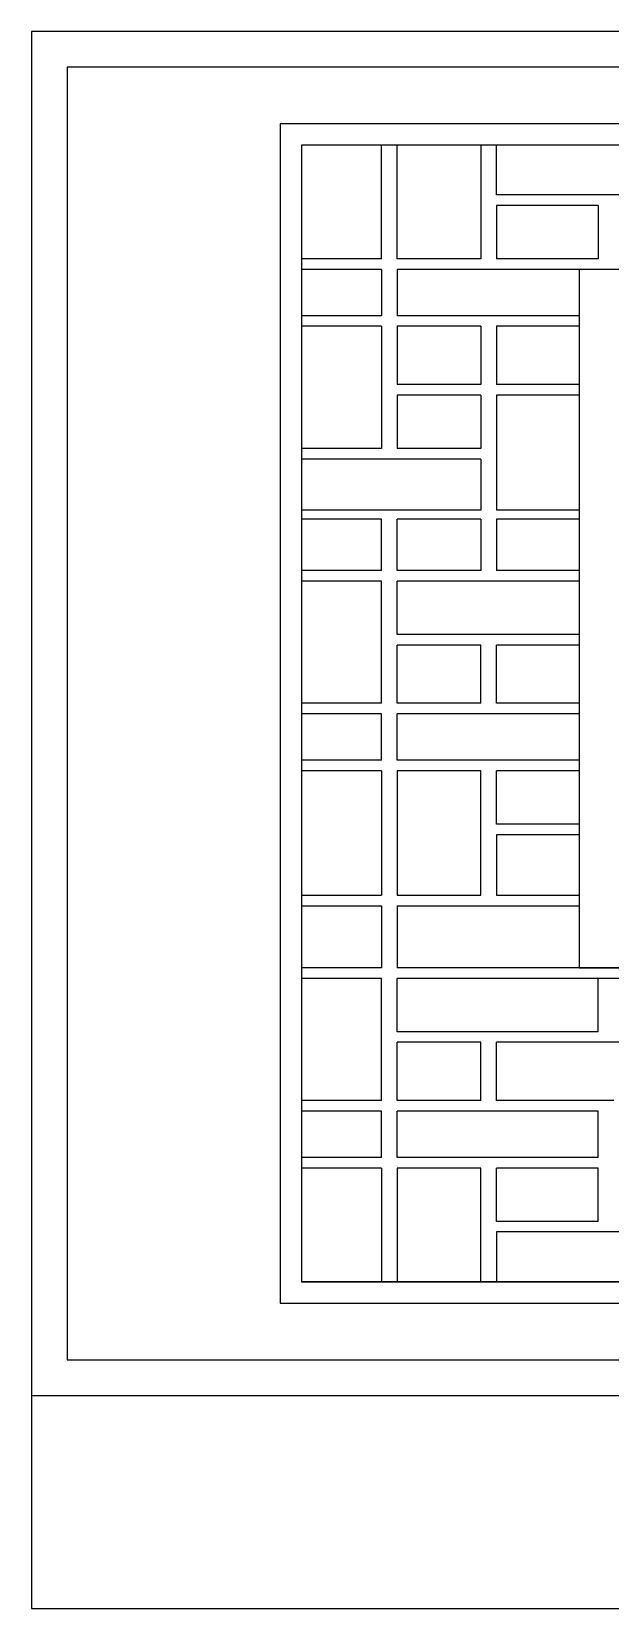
# Model space of a CAD drawing. Header units: metres. Extents: x -747 to 1683, y 3278 to 5498.
# Drawn here: x -747 to 67, y 3278 to 5498 of the extents above; entities that cross this region are included whole.
import ezdxf

# ---------------------------------------------------------------- set-up
doc = ezdxf.new("R2010")
doc.units = ezdxf.units.M
for name, color, linetype in [('2', 2, 'Continuous'), ('3', 3, 'Continuous'), ('4', 4, 'Continuous'), ('7', 7, 'Continuous')]:
    doc.layers.add(name, color=color, linetype=linetype)

msp = doc.modelspace()

# ---------------------------------------------------------------- linework, layer by layer
at = {"layer": '2'}
msp.add_line((-747.49, 3278.44), (1682.51, 3278.44), dxfattribs=at)
at = {"layer": '3'}
for p, q in [((-254.91, 5178.44), (-254.91, 5338.44)), ((-232.82, 5178.44), (-232.82, 5338.44)), ((-115, 5338.44), (-115, 5178.44)), ((-92.91, 5268.44), (-92.91, 5338.44)), ((189.82, 5268.44), (-92.91, 5268.44)), ((-92.91, 5253.44), (-92.91, 5178.44)), ((49.91, 5253.44), (-92.91, 5253.44)), ((49.91, 5253.44), (49.91, 5178.44)), ((-254.91, 5178.44), (-367.49, 5178.44)), ((-115, 5178.44), (-232.82, 5178.44)), ((49.91, 5178.44), (-92.91, 5178.44)), ((-254.91, 5163.44), (-367.49, 5163.44)), ((-254.91, 5163.44), (-254.91, 5098.44)), ((49.91, 5163.44), (-232.82, 5163.44)), ((-232.82, 5163.44), (-232.82, 5098.44)), ((-254.91, 5098.44), (-367.49, 5098.44)), ((23.37, 5098.44), (-232.82, 5098.44)), ((-254.91, 5083.44), (-367.49, 5083.44)), ((-254.91, 5083.44), (-254.91, 4911.44)), ((-115, 5083.44), (-232.82, 5083.44)), ((-232.82, 5083.44), (-232.82, 5001.44)), ((-115, 5083.44), (-115, 5001.44)), ((23.37, 5083.44), (-92.91, 5083.44)), ((-92.91, 5083.44), (-92.91, 5001.44)), ((-115, 5001.44), (-232.82, 5001.44)), ((23.37, 5001.44), (-92.91, 5001.44)), ((-115, 4986.44), (-232.82, 4986.44)), ((-232.82, 4986.44), (-232.82, 4911.44)), ((-115, 4986.44), (-115, 4911.44)), ((23.37, 4986.44), (-92.91, 4986.44)), ((-92.91, 4986.44), (-92.91, 4824.44)), ((-254.91, 4911.44), (-367.49, 4911.44)), ((-115, 4911.44), (-232.82, 4911.44)), ((-115, 4911.44), (-232.82, 4911.44)), ((-115, 4896.44), (-367.49, 4896.44)), ((-115, 4896.44), (-115, 4824.44)), ((-115, 4824.44), (-367.49, 4824.44)), ((23.37, 4824.44), (-92.91, 4824.44)), ((-254.91, 4811.74), (-367.49, 4811.74)), ((-254.91, 4739.74), (-254.91, 4811.74)), ((-115, 4811.74), (-232.82, 4811.74)), ((-232.82, 4739.74), (-232.82, 4811.74)), ((-115, 4811.74), (-115, 4739.74)), ((23.37, 4811.74), (-92.91, 4811.74)), ((-92.91, 4811.74), (-92.91, 4739.74)), ((-254.91, 4739.74), (-367.49, 4739.74)), ((-115, 4739.74), (-232.82, 4739.74)), ((23.37, 4739.74), (-92.91, 4739.74)), ((-254.91, 4724.74), (-367.49, 4724.74)), ((-254.91, 4552.74), (-254.91, 4724.74)), ((23.37, 4724.74), (-232.82, 4724.74)), ((23.37, 4724.74), (-232.82, 4724.74)), ((-232.82, 4649.74), (-232.82, 4724.74)), ((23.37, 4649.74), (-232.82, 4649.74)), ((-115, 4634.74), (-232.82, 4634.74)), ((-232.82, 4552.74), (-232.82, 4634.74)), ((-115, 4552.74), (-115, 4634.74)), ((23.37, 4634.74), (-92.91, 4634.74)), ((-92.91, 4552.74), (-92.91, 4634.74)), ((-254.91, 4552.74), (-367.49, 4552.74)), ((-115, 4552.74), (-232.82, 4552.74)), ((23.37, 4552.74), (-92.91, 4552.74)), ((-254.91, 4537.74), (-367.49, 4537.74)), ((-254.91, 4472.74), (-254.91, 4537.74)), ((23.37, 4537.74), (-232.82, 4537.74)), ((-232.82, 4472.74), (-232.82, 4537.74)), ((-254.91, 4472.74), (-367.49, 4472.74)), ((23.37, 4472.74), (-232.82, 4472.74)), ((-254.91, 4457.74), (-367.49, 4457.74)), ((-254.91, 4457.74), (-254.91, 4282.44)), ((-232.82, 4457.74), (-232.82, 4282.44)), ((-115, 4457.74), (-232.82, 4457.74)), ((-115, 4282.44), (-115, 4457.74)), ((-92.91, 4382.74), (-92.91, 4457.74)), ((23.37, 4457.74), (-92.91, 4457.74)), ((23.37, 4382.74), (-92.91, 4382.74)), ((23.37, 4367.74), (-92.91, 4367.74)), ((-92.91, 4367.74), (-92.91, 4282.44)), ((-367.49, 4282.44), (-254.91, 4282.44)), ((-367.49, 4267.44), (-254.91, 4267.44)), ((-254.91, 4267.44), (-254.91, 4180.44)), ((-232.82, 4282.44), (-115, 4282.44)), ((-232.82, 4267.44), (23.37, 4267.44)), ((-232.82, 4267.44), (-232.82, 4180.44)), ((-92.91, 4282.44), (23.37, 4282.44)), ((-254.91, 4180.44), (-367.49, 4180.44)), ((940.87, 4180.44), (-232.82, 4180.44)), ((-254.91, 4165.44), (-367.49, 4165.44)), ((-254.91, 3993.44), (-254.91, 4165.44)), ((940.87, 4165.44), (-232.82, 4165.44)), ((940.87, 4165.44), (-232.82, 4165.44)), ((-232.82, 4090.44), (-232.82, 4165.44)), ((49.91, 4090.44), (49.91, 4165.44)), ((49.91, 4090.44), (-232.82, 4090.44)), ((-232.82, 3993.44), (-232.82, 4075.44)), ((-115, 4075.44), (-232.82, 4075.44)), ((-115, 3993.44), (-115, 4075.44)), ((189.82, 4075.44), (-92.91, 4075.44)), ((-92.91, 3993.44), (-92.91, 4075.44)), ((-254.91, 3993.44), (-367.49, 3993.44)), ((-254.91, 3978.44), (-367.49, 3978.44)), ((-254.91, 3913.44), (-254.91, 3978.44)), ((-115, 3993.44), (-232.82, 3993.44)), ((49.91, 3978.44), (-232.82, 3978.44)), ((-232.82, 3913.44), (-232.82, 3978.44)), ((72, 3993.44), (-92.91, 3993.44)), ((49.91, 3913.44), (49.91, 3978.44)), ((-254.91, 3913.44), (-367.49, 3913.44)), ((49.91, 3913.44), (-232.82, 3913.44)), ((-254.91, 3898.44), (-367.49, 3898.44)), ((-254.91, 3898.44), (-254.91, 3738.44)), ((-115, 3898.44), (-232.82, 3898.44)), ((-232.82, 3898.44), (-232.82, 3738.44)), ((-115, 3738.44), (-115, 3898.44)), ((49.91, 3898.44), (-92.91, 3898.44)), ((-92.91, 3823.44), (-92.91, 3898.44)), ((49.91, 3823.44), (49.91, 3898.44)), ((49.91, 3823.44), (-92.91, 3823.44)), ((189.82, 3808.44), (-92.91, 3808.44)), ((-92.91, 3808.44), (-92.91, 3738.44))]:
    msp.add_line(p, q, dxfattribs=at)
at = {"layer": '4'}
for p, q in [((-747.49, 5498.44), (-747.49, 3278.44)), ((1682.51, 5498.44), (-747.49, 5498.44))]:
    msp.add_line(p, q, dxfattribs=at)
at = {"layer": '7'}
for p, q in [((-367.49, 5338.44), (-367.49, 3738.44)), ((1302.51, 5338.44), (-367.49, 5338.44)), ((1302.51, 3738.44), (-367.49, 3738.44)), ((-747.49, 3578.44), (1682.51, 3578.44))]:
    msp.add_line(p, q, dxfattribs=at)
for points in [[(-697.49, 3628.44), (1632.51, 3628.44), (1632.51, 5448.44), (-697.49, 5448.44)], [(-397.49, 3708.44), (1332.51, 3708.44), (1332.51, 5368.44), (-397.49, 5368.44)], [(-367.49, 3738.44), (1302.51, 3738.44), (1302.51, 5338.44), (-367.49, 5338.44)], [(23.37, 4180.44), (913.37, 4180.44), (913.37, 5163.44), (23.37, 5163.44)], [(23.37, 4180.44), (913.37, 4180.44), (913.37, 5163.44), (23.37, 5163.44)]]:
    msp.add_lwpolyline(points, close=True, dxfattribs=at)

doc.saveas('drawing.dxf')
